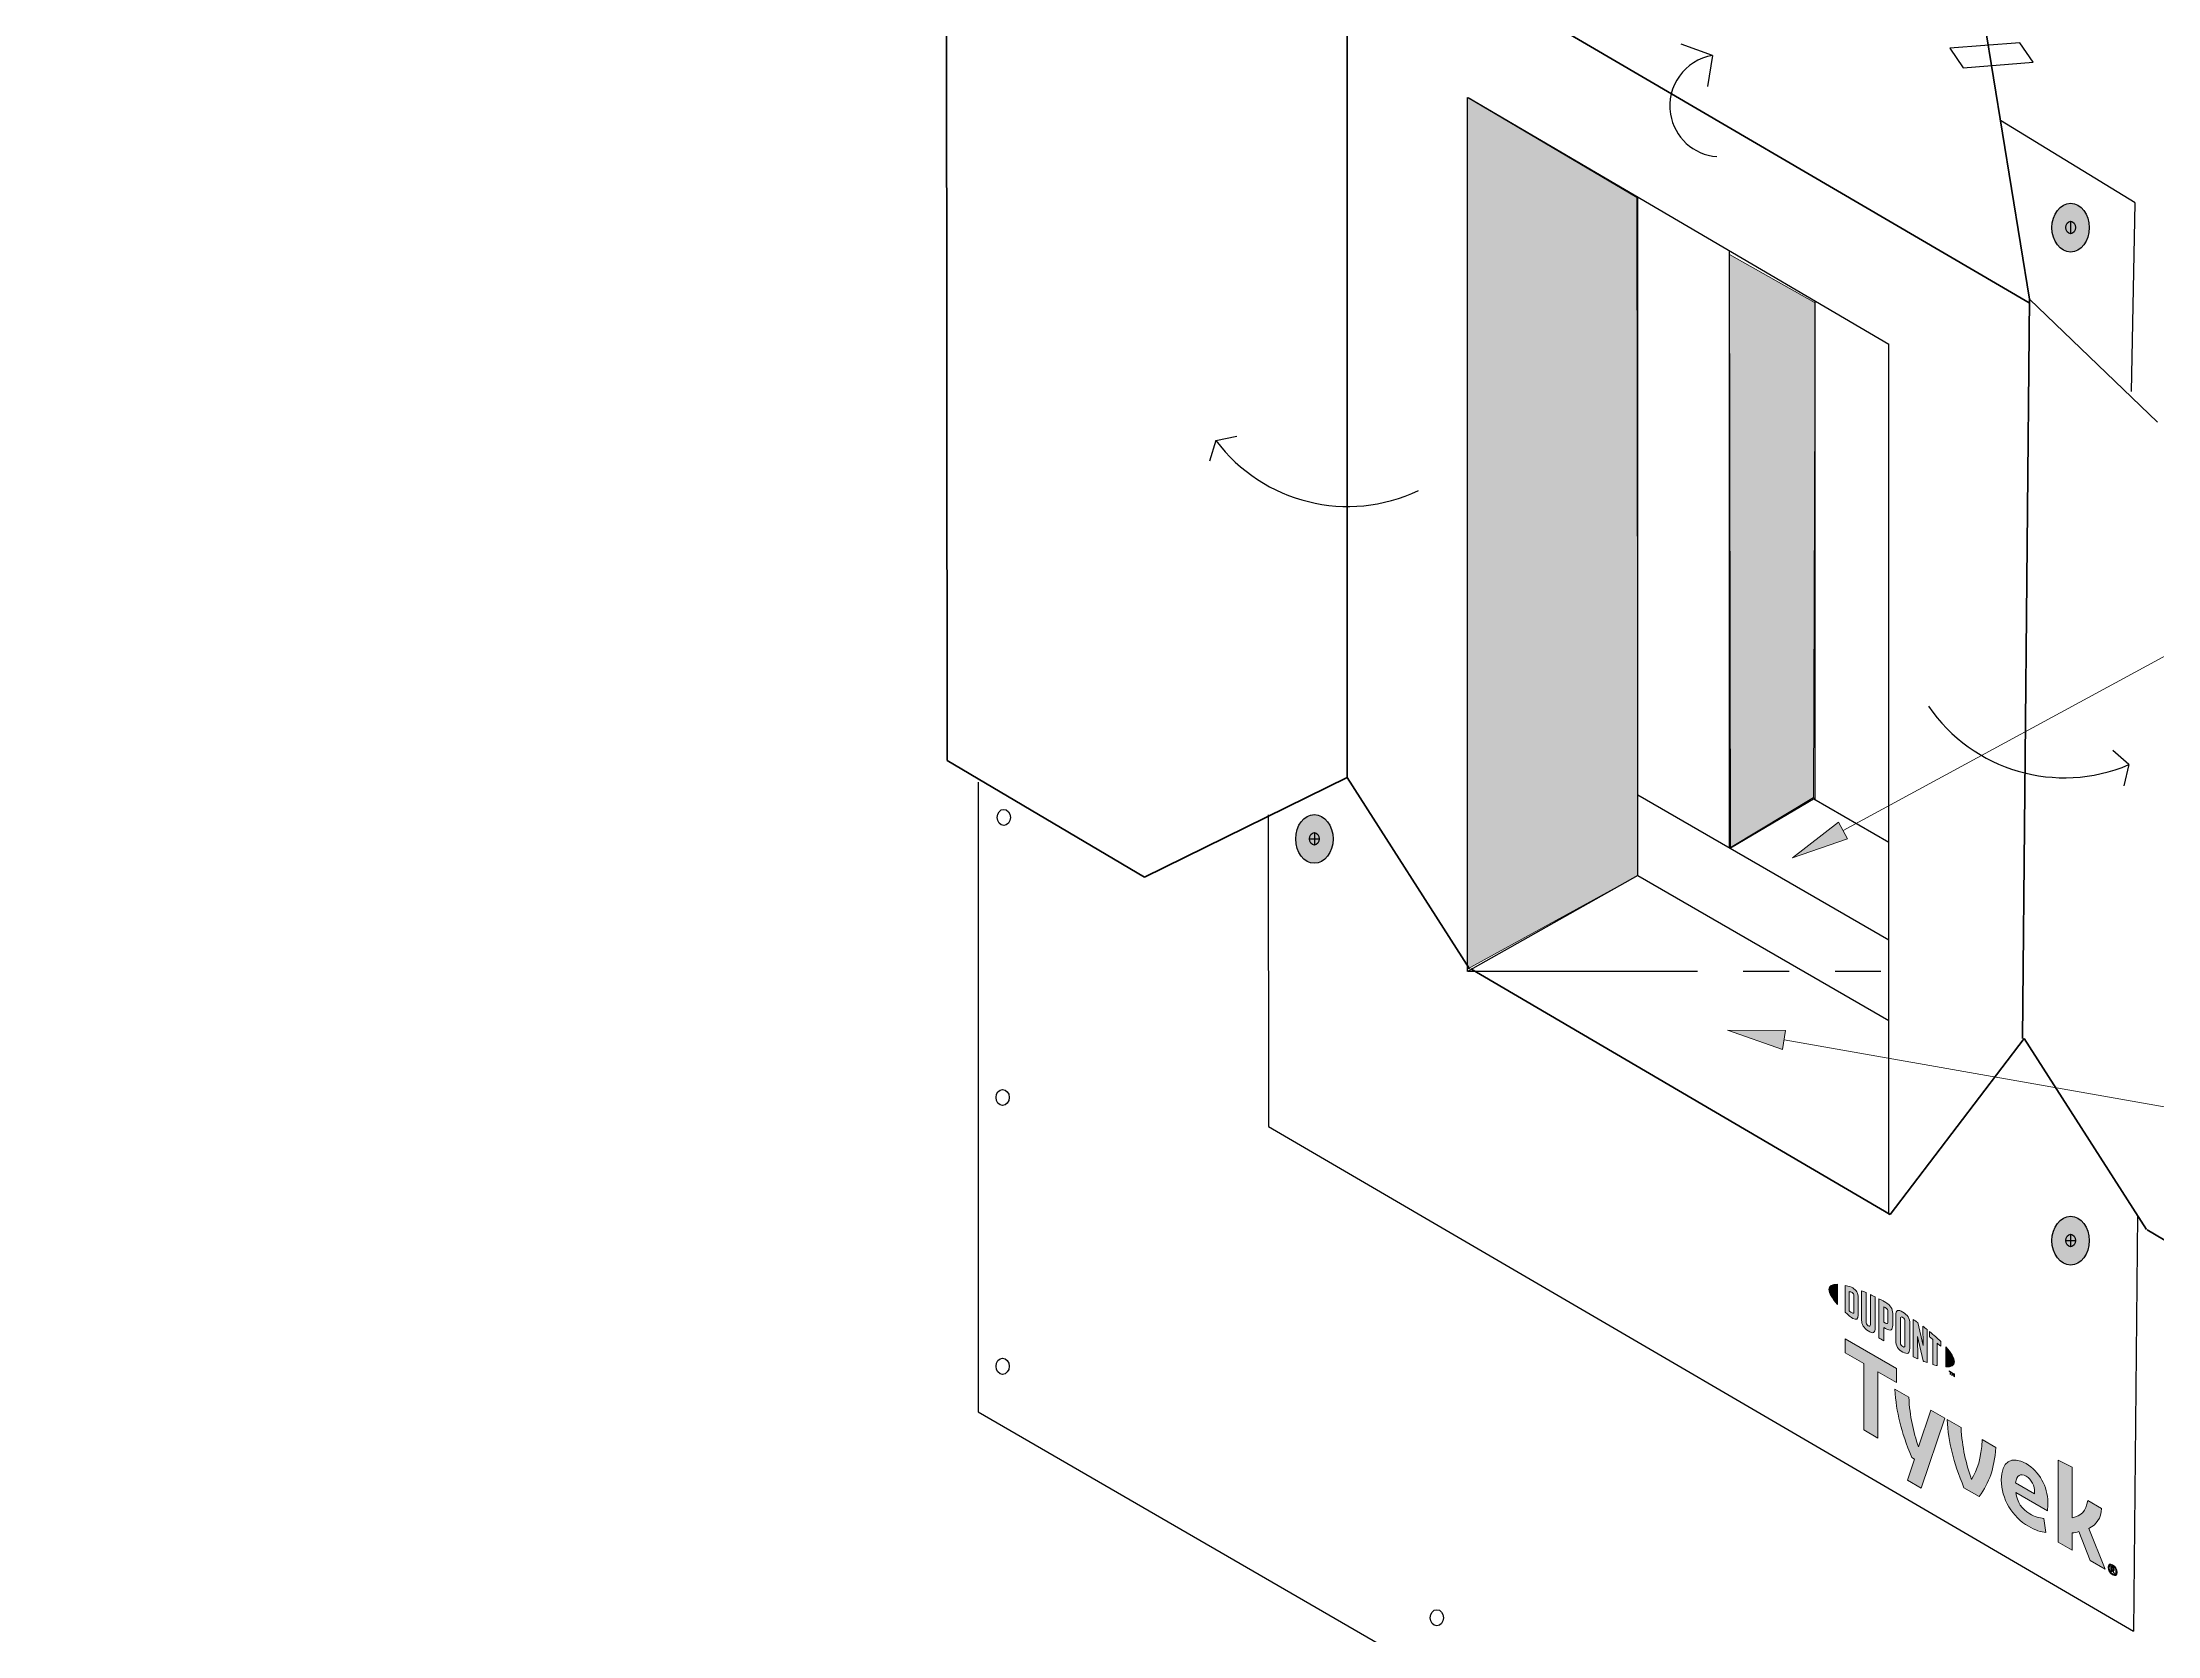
# Model space of a CAD drawing. Extents: x -1337 to 5791, y -3809 to 1769.
# Drawn here: x -903.2 to -488.1, y 91.3 to 403.9 of the extents above; entities that cross this region are included whole.
import ezdxf

# ---------------------------------------------------------------- set-up
doc = ezdxf.new("R2010")
doc.units = 0
doc.header["$MEASUREMENT"] = 0
doc.linetypes.add('AI-Linetype-9', pattern=[90, 45, -9, 9, -9, 9, -9])
for name, color, linetype, lineweight in [('.ATI-TEXT', 7, 'Continuous', 0), ('G-ANNO-TTLB', 7, 'Continuous', 0), ('Layer 12', 7, 'Continuous', 0), ('TYVEK', 7, 'Continuous', 0), ('WALL SCRATCH', 7, 'Continuous', 0), ('X-REF - TRACED', 7, 'Continuous', 0)]:
    doc.layers.add(name, color=color, linetype=linetype, lineweight=lineweight)

# ---------------------------------------------------------------- blocks, each defined once
blk = doc.blocks.new('Block_46')
at = {"layer": '.ATI-TEXT', "char_height": 0.2, "attachment_point": 7}
for s, insert in [('\\C18;\\c0;\\FArial Narrow|b0|i0|c1;\\H11.249999;\\W1.000000;INNER/RECESSED', (-384.22, 311.15)), ('\\C18;\\c0;\\FArial Narrow|b0|i0|c1;\\H11.249999;\\W1.000000;SILL', (-383.57, 292.2))]:
    blk.add_mtext(s, dxfattribs=dict(at, insert=insert))
blk = doc.blocks.new('Block_45')
at = {"layer": '.ATI-TEXT', "true_color": 0x000000, "transparency": 33554687}
h = blk.add_hatch(color=18, dxfattribs=at)
h.dxf.hatch_style = 2
h.paths.add_polyline_path([(-548.98, 247.6), (-559.76, 243.88), (-550.76, 250.89)])
at = {"layer": '.ATI-TEXT', "color": 18, "lineweight": 0, "true_color": 0x000000}
for p, q in [((-549.87, 249.25), (-425.21, 316.88)), ((-425.21, 316.88), (-394.24, 316.88))]:
    blk.add_line(p, q, dxfattribs=at)
at = {"layer": '.ATI-TEXT'}
blk.add_lwpolyline([(-548.98, 247.6), (-559.76, 243.88), (-550.76, 250.89), (-550.76, 250.89)], close=True, dxfattribs=at)
blk.add_blockref('Block_46', (0, 0), dxfattribs=at)
blk = doc.blocks.new('Block_47')
at = {"layer": '.ATI-TEXT', "true_color": 0x000000, "transparency": 33554687}
h = blk.add_hatch(color=18, dxfattribs=at)
h.dxf.hatch_style = 2
h.paths.add_polyline_path([(-561.78, 206.32), (-572.53, 210.11), (-561.13, 210.01)])
at = {"layer": '.ATI-TEXT', "color": 18, "lineweight": 0, "true_color": 0x000000}
for p, q in [((-561.45, 208.16), (-425.21, 184.25)), ((-425.21, 184.25), (-394.24, 184.25))]:
    blk.add_line(p, q, dxfattribs=at)
at = {"layer": '.ATI-TEXT'}
blk.add_lwpolyline([(-561.78, 206.32), (-572.53, 210.11), (-561.13, 210.01), (-561.13, 210.01)], close=True, dxfattribs=at)
at = {"layer": '.ATI-TEXT', "insert": (-383.64, 178.52), "char_height": 0.2, "attachment_point": 7}
blk.add_mtext('\\C18;\\c0;\\FArial Narrow|b0|i0|c1;\\H11.249999;\\W1.000000;OUTER SILL', dxfattribs=at)
blk = doc.blocks.new('Block_146')
at = {"layer": 'WALL SCRATCH', "true_color": 0x003b71, "transparency": 33554687}
h = blk.add_hatch(color=156, dxfattribs=at)
h.dxf.hatch_style = 2
edge = h.paths.add_edge_path()
edge.add_ellipse((-653.6, 453.14), major_axis=(0, 4.78), ratio=0.766948, start_angle=0, end_angle=360)
at = {"layer": 'WALL SCRATCH', "color": 18, "lineweight": 25, "true_color": 0x080808}
blk.add_line((-653.6, 454.41), (-653.6, 451.94), dxfattribs=at)
at = {"layer": 'WALL SCRATCH', "color": 18, "lineweight": 25, "true_color": 0x000000}
blk.add_ellipse((-653.6, 453.14), major_axis=(0, 4.78), ratio=0.766948, dxfattribs=at)
at = {"layer": 'WALL SCRATCH', "color": 18, "lineweight": 25, "true_color": 0x080808}
blk.add_ellipse((-653.6, 453.17), major_axis=(0, 1.23), ratio=0.788846, dxfattribs=at)
blk = doc.blocks.new('Block_147')
at = {"layer": 'WALL SCRATCH', "true_color": 0x003b71, "transparency": 33554687}
h = blk.add_hatch(color=156, dxfattribs=at)
h.dxf.hatch_style = 2
edge = h.paths.add_edge_path()
edge.add_ellipse((-653.6, 247.6), major_axis=(0, 4.78), ratio=0.766948, start_angle=0, end_angle=360)
at = {"layer": 'WALL SCRATCH', "color": 18, "lineweight": 25, "true_color": 0x080808}
for p, q in [((-654.58, 247.62), (-652.63, 247.62)), ((-653.6, 248.86), (-653.6, 246.39))]:
    blk.add_line(p, q, dxfattribs=at)
at = {"layer": 'WALL SCRATCH', "color": 8, "lineweight": 25, "true_color": 0x808080}
blk.add_lwpolyline([(-654.12, 242.48)], dxfattribs=at)
at = {"layer": 'WALL SCRATCH', "color": 18, "lineweight": 25, "true_color": 0x000000}
blk.add_ellipse((-653.6, 247.6), major_axis=(0, 4.78), ratio=0.766948, dxfattribs=at)
at = {"layer": 'WALL SCRATCH', "color": 18, "lineweight": 25, "true_color": 0x080808}
blk.add_ellipse((-653.6, 247.62), major_axis=(0, 1.23), ratio=0.788846, dxfattribs=at)
blk = doc.blocks.new('Block_145')
at = {"layer": 'WALL SCRATCH'}
for name in ['Block_146', 'Block_147']:
    blk.add_blockref(name, (0, 0), dxfattribs=at)
blk = doc.blocks.new('Block_149')
at = {"layer": 'WALL SCRATCH', "true_color": 0x003b71, "transparency": 33554687}
h = blk.add_hatch(color=156, dxfattribs=at)
h.dxf.hatch_style = 2
edge = h.paths.add_edge_path()
edge.add_ellipse((-505.22, 367.53), major_axis=(0, 4.78), ratio=0.766948, start_angle=0, end_angle=360)
at = {"layer": 'WALL SCRATCH', "color": 18, "lineweight": 25, "true_color": 0x080808}
blk.add_line((-505.22, 368.79), (-505.22, 366.33), dxfattribs=at)
at = {"layer": 'WALL SCRATCH', "color": 18, "lineweight": 25, "true_color": 0x000000}
blk.add_ellipse((-505.22, 367.53), major_axis=(0, 4.78), ratio=0.766948, dxfattribs=at)
at = {"layer": 'WALL SCRATCH', "color": 18, "lineweight": 25, "true_color": 0x080808}
blk.add_ellipse((-505.22, 367.56), major_axis=(0, 1.23), ratio=0.788846, dxfattribs=at)
blk = doc.blocks.new('Block_150')
at = {"layer": 'WALL SCRATCH', "true_color": 0x003b71, "transparency": 33554687}
h = blk.add_hatch(color=156, dxfattribs=at)
h.dxf.hatch_style = 2
edge = h.paths.add_edge_path()
edge.add_ellipse((-505.22, 168.79), major_axis=(0, 4.78), ratio=0.766948, start_angle=0, end_angle=360)
at = {"layer": 'WALL SCRATCH', "color": 18, "lineweight": 25, "true_color": 0x080808}
for p, q in [((-506.2, 168.82), (-504.25, 168.82)), ((-505.22, 170.06), (-505.22, 167.59))]:
    blk.add_line(p, q, dxfattribs=at)
at = {"layer": 'WALL SCRATCH', "color": 8, "lineweight": 25, "true_color": 0x808080}
blk.add_lwpolyline([(-505.74, 163.68)], dxfattribs=at)
at = {"layer": 'WALL SCRATCH', "color": 18, "lineweight": 25, "true_color": 0x000000}
blk.add_ellipse((-505.22, 168.79), major_axis=(0, 4.78), ratio=0.766948, dxfattribs=at)
at = {"layer": 'WALL SCRATCH', "color": 18, "lineweight": 25, "true_color": 0x080808}
blk.add_ellipse((-505.22, 168.82), major_axis=(0, 1.23), ratio=0.788846, dxfattribs=at)
blk = doc.blocks.new('Block_148')
at = {"layer": 'WALL SCRATCH'}
for name in ['Block_149', 'Block_150']:
    blk.add_blockref(name, (0, 0), dxfattribs=at)
blk = doc.blocks.new('Block_144')
at = {"layer": 'WALL SCRATCH'}
for name in ['Block_145', 'Block_148']:
    blk.add_blockref(name, (0, 0), dxfattribs=at)
blk = doc.blocks.new('Block_835')
at = {"layer": 'X-REF - TRACED', "true_color": 0x848484, "transparency": 33554687}
h = blk.add_hatch(color=252, dxfattribs=at)
h.dxf.hatch_style = 2
edge = h.paths.add_edge_path()
edge.add_spline(control_points=[(-552.63, 159.23), (-552.63, 158.51), (-552.01, 157.48), (-550.95, 156.28), (-550.95, 156.28), (-550.95, 160.22), (-550.95, 160.22), (-552.01, 160.26), (-552.63, 159.94), (-552.63, 159.23)], knot_values=[0, 0, 0, 0, 1, 1, 1, 2, 2, 2, 3, 3, 3, 3], degree=3, periodic=0)
h = blk.add_hatch(color=252, dxfattribs=at)
h.dxf.hatch_style = 2
edge = h.paths.add_edge_path()
edge.add_spline(control_points=[(-547.74, 154.8), (-547.74, 154.5), (-547.9, 154.49), (-548.09, 154.6), (-548.24, 154.68), (-548.47, 154.87), (-548.65, 155.04), (-548.65, 155.04), (-548.65, 158.81), (-548.65, 158.81), (-548.47, 158.76), (-548.24, 158.69), (-548.09, 158.6), (-547.9, 158.49), (-547.74, 158.3), (-547.74, 158), (-547.74, 158), (-547.74, 154.8), (-547.74, 154.8)], knot_values=[0, 0, 0, 0, 1, 1, 1, 2, 2, 2, 3, 3, 3, 4, 4, 4, 5, 5, 5, 6, 6, 6, 6], degree=3, periodic=0)
edge = h.paths.add_edge_path()
edge.add_spline(control_points=[(-547.97, 159.52), (-548.26, 159.69), (-548.69, 159.84), (-549.47, 160.01), (-549.47, 160.01), (-549.47, 154.78), (-549.47, 154.78), (-548.79, 154.15), (-548.26, 153.71), (-547.97, 153.54), (-547.28, 153.14), (-546.89, 153.4), (-546.89, 154.17), (-546.89, 154.17), (-546.89, 157.64), (-546.89, 157.64), (-546.89, 158.41), (-547.28, 159.12), (-547.97, 159.52)], knot_values=[0, 0, 0, 0, 1, 1, 1, 2, 2, 2, 3, 3, 3, 4, 4, 4, 5, 5, 5, 6, 6, 6, 6], degree=3, periodic=0)
h = blk.add_hatch(color=252, dxfattribs=at)
h.dxf.hatch_style = 2
edge = h.paths.add_edge_path()
edge.add_spline(control_points=[(-544.5, 152.31), (-544.5, 152.01), (-544.59, 151.87), (-544.92, 152.11), (-545.24, 152.34), (-545.33, 152.55), (-545.33, 152.9), (-545.33, 152.9), (-545.33, 158.59), (-545.33, 158.59), (-545.55, 158.69), (-546.02, 158.89), (-546.23, 158.97), (-546.23, 158.97), (-546.23, 153.22), (-546.23, 153.22), (-546.23, 152.3), (-545.84, 151.72), (-544.92, 151.07), (-544.08, 150.47), (-543.56, 150.66), (-543.56, 151.68), (-543.56, 151.68), (-543.56, 157.76), (-543.56, 157.76), (-543.74, 157.85), (-544.31, 158.13), (-544.5, 158.21), (-544.5, 158.21), (-544.5, 152.31), (-544.5, 152.31)], knot_values=[0, 0, 0, 0, 1, 1, 1, 2, 2, 2, 3, 3, 3, 4, 4, 4, 5, 5, 5, 6, 6, 6, 7, 7, 7, 8, 8, 8, 9, 9, 9, 10, 10, 10, 10], degree=3, periodic=0)
h = blk.add_hatch(color=252, dxfattribs=at)
h.dxf.hatch_style = 2
edge = h.paths.add_edge_path()
edge.add_spline(control_points=[(-541.08, 152.84), (-541.08, 152.51), (-541.18, 152.4), (-541.56, 152.62), (-541.56, 152.62), (-541.89, 152.81), (-541.89, 152.81), (-541.89, 152.81), (-541.89, 155.83), (-541.89, 155.83), (-541.75, 155.75), (-541.67, 155.71), (-541.58, 155.66), (-541.17, 155.42), (-541.08, 155.19), (-541.08, 154.86), (-541.08, 154.86), (-541.08, 152.84), (-541.08, 152.84)], knot_values=[0, 0, 0, 0, 1, 1, 1, 2, 2, 2, 3, 3, 3, 4, 4, 4, 5, 5, 5, 6, 6, 6, 6], degree=3, periodic=0)
edge = h.paths.add_edge_path()
edge.add_spline(control_points=[(-541.52, 156.69), (-541.69, 156.79), (-542.28, 157.11), (-542.83, 157.39), (-542.83, 157.39), (-542.83, 149.73), (-542.83, 149.73), (-542.64, 149.62), (-542.16, 149.3), (-541.89, 149.14), (-541.89, 149.14), (-541.89, 151.74), (-541.89, 151.74), (-541.89, 151.74), (-541.52, 151.53), (-541.52, 151.53), (-540.54, 150.97), (-540.13, 151.24), (-540.13, 152.21), (-540.13, 152.21), (-540.13, 154.47), (-540.13, 154.47), (-540.13, 155.42), (-540.59, 156.16), (-541.52, 156.69)], knot_values=[0, 0, 0, 0, 1, 1, 1, 2, 2, 2, 3, 3, 3, 4, 4, 4, 5, 5, 5, 6, 6, 6, 7, 7, 7, 8, 8, 8, 8], degree=3, periodic=0)
h = blk.add_hatch(color=252, dxfattribs=at)
h.dxf.hatch_style = 2
edge = h.paths.add_edge_path()
edge.add_spline(control_points=[(-537.73, 148.23), (-537.73, 147.93), (-537.82, 147.82), (-538.15, 148), (-538.49, 148.19), (-538.59, 148.41), (-538.59, 148.72), (-538.59, 148.72), (-538.59, 153.5), (-538.59, 153.5), (-538.59, 153.81), (-538.49, 153.93), (-538.15, 153.72), (-537.82, 153.52), (-537.73, 153.3), (-537.73, 153), (-537.73, 153), (-537.73, 148.23), (-537.73, 148.23)], knot_values=[0, 0, 0, 0, 1, 1, 1, 2, 2, 2, 3, 3, 3, 4, 4, 4, 5, 5, 5, 6, 6, 6, 6], degree=3, periodic=0)
edge = h.paths.add_edge_path()
edge.add_spline(control_points=[(-538.15, 154.79), (-539.02, 155.34), (-539.54, 155.2), (-539.54, 154.19), (-539.54, 154.19), (-539.54, 149.18), (-539.54, 149.18), (-539.54, 148.12), (-539.07, 147.41), (-538.15, 146.93), (-537.25, 146.45), (-536.78, 146.57), (-536.78, 147.71), (-536.78, 147.71), (-536.78, 152.48), (-536.78, 152.48), (-536.78, 153.56), (-537.21, 154.19), (-538.15, 154.79)], knot_values=[0, 0, 0, 0, 1, 1, 1, 2, 2, 2, 3, 3, 3, 4, 4, 4, 5, 5, 5, 6, 6, 6, 6], degree=3, periodic=0)
h = blk.add_hatch(color=252, dxfattribs=at)
h.dxf.hatch_style = 2
edge = h.paths.add_edge_path()
edge.add_spline(control_points=[(-534.18, 148.23), (-534.18, 148.23), (-535.22, 152.73), (-535.22, 152.73), (-535.5, 152.93), (-535.85, 153.17), (-536.11, 153.35), (-536.11, 153.35), (-536.11, 146.01), (-536.11, 146.01), (-535.92, 145.92), (-535.45, 145.71), (-535.21, 145.6), (-535.21, 145.6), (-535.28, 149.98), (-535.28, 149.98), (-535.28, 149.98), (-534.18, 145.18), (-534.18, 145.18), (-533.95, 145.09), (-533.6, 144.96), (-533.38, 144.88), (-533.38, 144.88), (-533.38, 151.33), (-533.38, 151.33), (-533.61, 151.52), (-534.04, 151.85), (-534.24, 152), (-534.24, 152), (-534.18, 148.23), (-534.18, 148.23)], knot_values=[0, 0, 0, 0, 1, 1, 1, 2, 2, 2, 3, 3, 3, 4, 4, 4, 5, 5, 5, 6, 6, 6, 7, 7, 7, 8, 8, 8, 9, 9, 9, 10, 10, 10, 10], degree=3, periodic=0)
h = blk.add_hatch(color=252, dxfattribs=at)
h.dxf.hatch_style = 2
edge = h.paths.add_edge_path()
edge.add_spline(control_points=[(-532.91, 149.94), (-532.68, 149.75), (-532.45, 149.57), (-532.23, 149.38), (-532.23, 149.38), (-532.23, 144.5), (-532.23, 144.5), (-532.03, 144.44), (-531.65, 144.33), (-531.39, 144.27), (-531.39, 144.27), (-531.39, 148.67), (-531.39, 148.67), (-531.15, 148.46), (-530.92, 148.25), (-530.71, 148.06), (-530.71, 148.06), (-530.71, 149), (-530.71, 149), (-531.37, 149.65), (-532.08, 150.28), (-532.91, 150.96), (-532.91, 150.96), (-532.91, 149.94), (-532.91, 149.94)], knot_values=[0, 0, 0, 0, 1, 1, 1, 2, 2, 2, 3, 3, 3, 4, 4, 4, 5, 5, 5, 6, 6, 6, 7, 7, 7, 8, 8, 8, 8], degree=3, periodic=0)
h = blk.add_hatch(color=252, dxfattribs=at)
h.dxf.hatch_style = 2
edge = h.paths.add_edge_path()
edge.add_spline(control_points=[(-528.02, 145.02), (-528.02, 144.3), (-528.63, 143.98), (-529.7, 144.01), (-529.7, 144.01), (-529.7, 147.96), (-529.7, 147.96), (-528.63, 146.76), (-528.02, 145.74), (-528.02, 145.02)], knot_values=[0, 0, 0, 0, 1, 1, 1, 2, 2, 2, 3, 3, 3, 3], degree=3, periodic=0)
h = blk.add_hatch(color=252, dxfattribs=at)
h.dxf.hatch_style = 2
edge = h.paths.add_edge_path()
edge.add_spline(control_points=[(-528.52, 142.94), (-528.52, 142.94), (-528.42, 142.88), (-528.42, 142.88), (-528.42, 142.88), (-528.27, 142.52), (-528.27, 142.52), (-528.27, 142.52), (-528.12, 142.71), (-528.12, 142.71), (-528.12, 142.71), (-528.02, 142.65), (-528.02, 142.65), (-528.02, 142.65), (-528.02, 142.08), (-528.02, 142.08), (-528.02, 142.08), (-528.11, 142.13), (-528.11, 142.13), (-528.11, 142.13), (-528.11, 142.54), (-528.11, 142.54), (-528.11, 142.54), (-528.26, 142.35), (-528.26, 142.35), (-528.26, 142.35), (-528.27, 142.36), (-528.27, 142.36), (-528.27, 142.36), (-528.43, 142.72), (-528.43, 142.72), (-528.43, 142.72), (-528.43, 142.32), (-528.43, 142.32), (-528.43, 142.32), (-528.52, 142.37), (-528.52, 142.37), (-528.52, 142.37), (-528.52, 142.94), (-528.52, 142.94)], knot_values=[0, 0, 0, 0, 1, 1, 1, 2, 2, 2, 3, 3, 3, 4, 4, 4, 5, 5, 5, 6, 6, 6, 7, 7, 7, 8, 8, 8, 9, 9, 9, 10, 10, 10, 11, 11, 11, 12, 12, 12, 13, 13, 13, 13], degree=3, periodic=0)
edge = h.paths.add_edge_path()
edge.add_spline(control_points=[(-528.87, 143.04), (-528.87, 143.04), (-529.03, 143.13), (-529.03, 143.13), (-529.03, 143.13), (-529.03, 143.23), (-529.03, 143.23), (-529.03, 143.23), (-528.63, 143), (-528.63, 143), (-528.63, 143), (-528.63, 142.9), (-528.63, 142.9), (-528.63, 142.9), (-528.78, 142.99), (-528.78, 142.99), (-528.78, 142.99), (-528.78, 142.52), (-528.78, 142.52), (-528.78, 142.52), (-528.87, 142.57), (-528.87, 142.57), (-528.87, 142.57), (-528.87, 143.04), (-528.87, 143.04)], knot_values=[0, 0, 0, 0, 1, 1, 1, 2, 2, 2, 3, 3, 3, 4, 4, 4, 5, 5, 5, 6, 6, 6, 7, 7, 7, 8, 8, 8, 8], degree=3, periodic=0)
at = {"layer": 'X-REF - TRACED'}
for points, knots in [([(-552.63, 159.23), (-552.63, 158.51), (-552.01, 157.48), (-550.95, 156.28), (-550.95, 156.28), (-550.95, 160.22), (-550.95, 160.22), (-552.01, 160.26), (-552.63, 159.94), (-552.63, 159.23)], [0, 0, 0, 0, 1, 1, 1, 2, 2, 2, 3, 3, 3, 3]), ([(-547.97, 159.52), (-548.26, 159.69), (-548.69, 159.84), (-549.47, 160.01), (-549.47, 160.01), (-549.47, 154.78), (-549.47, 154.78), (-548.79, 154.15), (-548.26, 153.71), (-547.97, 153.54), (-547.28, 153.14), (-546.89, 153.4), (-546.89, 154.17), (-546.89, 154.17), (-546.89, 157.64), (-546.89, 157.64), (-546.89, 158.41), (-547.28, 159.12), (-547.97, 159.52)], [0, 0, 0, 0, 1, 1, 1, 2, 2, 2, 3, 3, 3, 4, 4, 4, 5, 5, 5, 6, 6, 6, 6]), ([(-547.74, 154.8), (-547.74, 154.5), (-547.9, 154.49), (-548.09, 154.6), (-548.24, 154.68), (-548.47, 154.87), (-548.65, 155.04), (-548.65, 155.04), (-548.65, 158.81), (-548.65, 158.81), (-548.47, 158.76), (-548.24, 158.69), (-548.09, 158.6), (-547.9, 158.49), (-547.74, 158.3), (-547.74, 158), (-547.74, 158), (-547.74, 154.8), (-547.74, 154.8)], [0, 0, 0, 0, 1, 1, 1, 2, 2, 2, 3, 3, 3, 4, 4, 4, 5, 5, 5, 6, 6, 6, 6]), ([(-544.5, 152.31), (-544.5, 152.01), (-544.59, 151.87), (-544.92, 152.11), (-545.24, 152.34), (-545.33, 152.55), (-545.33, 152.9), (-545.33, 152.9), (-545.33, 158.59), (-545.33, 158.59), (-545.55, 158.69), (-546.02, 158.89), (-546.23, 158.97), (-546.23, 158.97), (-546.23, 153.22), (-546.23, 153.22), (-546.23, 152.3), (-545.84, 151.72), (-544.92, 151.07), (-544.08, 150.47), (-543.56, 150.66), (-543.56, 151.68), (-543.56, 151.68), (-543.56, 157.76), (-543.56, 157.76), (-543.74, 157.85), (-544.31, 158.13), (-544.5, 158.21), (-544.5, 158.21), (-544.5, 152.31), (-544.5, 152.31)], [0, 0, 0, 0, 1, 1, 1, 2, 2, 2, 3, 3, 3, 4, 4, 4, 5, 5, 5, 6, 6, 6, 7, 7, 7, 8, 8, 8, 9, 9, 9, 10, 10, 10, 10]), ([(-541.52, 156.69), (-541.69, 156.79), (-542.28, 157.11), (-542.83, 157.39), (-542.83, 157.39), (-542.83, 149.73), (-542.83, 149.73), (-542.64, 149.62), (-542.16, 149.3), (-541.89, 149.14), (-541.89, 149.14), (-541.89, 151.74), (-541.89, 151.74), (-541.89, 151.74), (-541.52, 151.53), (-541.52, 151.53), (-540.54, 150.97), (-540.13, 151.24), (-540.13, 152.21), (-540.13, 152.21), (-540.13, 154.47), (-540.13, 154.47), (-540.13, 155.42), (-540.59, 156.16), (-541.52, 156.69)], [0, 0, 0, 0, 1, 1, 1, 2, 2, 2, 3, 3, 3, 4, 4, 4, 5, 5, 5, 6, 6, 6, 7, 7, 7, 8, 8, 8, 8]), ([(-541.08, 152.84), (-541.08, 152.51), (-541.18, 152.4), (-541.56, 152.62), (-541.56, 152.62), (-541.89, 152.81), (-541.89, 152.81), (-541.89, 152.81), (-541.89, 155.83), (-541.89, 155.83), (-541.75, 155.75), (-541.67, 155.71), (-541.58, 155.66), (-541.17, 155.42), (-541.08, 155.19), (-541.08, 154.86), (-541.08, 154.86), (-541.08, 152.84), (-541.08, 152.84)], [0, 0, 0, 0, 1, 1, 1, 2, 2, 2, 3, 3, 3, 4, 4, 4, 5, 5, 5, 6, 6, 6, 6]), ([(-538.15, 154.79), (-539.02, 155.34), (-539.54, 155.2), (-539.54, 154.19), (-539.54, 154.19), (-539.54, 149.18), (-539.54, 149.18), (-539.54, 148.12), (-539.07, 147.41), (-538.15, 146.93), (-537.25, 146.45), (-536.78, 146.57), (-536.78, 147.71), (-536.78, 147.71), (-536.78, 152.48), (-536.78, 152.48), (-536.78, 153.56), (-537.21, 154.19), (-538.15, 154.79)], [0, 0, 0, 0, 1, 1, 1, 2, 2, 2, 3, 3, 3, 4, 4, 4, 5, 5, 5, 6, 6, 6, 6]), ([(-537.73, 148.23), (-537.73, 147.93), (-537.82, 147.82), (-538.15, 148), (-538.49, 148.19), (-538.59, 148.41), (-538.59, 148.72), (-538.59, 148.72), (-538.59, 153.5), (-538.59, 153.5), (-538.59, 153.81), (-538.49, 153.93), (-538.15, 153.72), (-537.82, 153.52), (-537.73, 153.3), (-537.73, 153), (-537.73, 153), (-537.73, 148.23), (-537.73, 148.23)], [0, 0, 0, 0, 1, 1, 1, 2, 2, 2, 3, 3, 3, 4, 4, 4, 5, 5, 5, 6, 6, 6, 6]), ([(-534.18, 148.23), (-534.18, 148.23), (-535.22, 152.73), (-535.22, 152.73), (-535.5, 152.93), (-535.85, 153.17), (-536.11, 153.35), (-536.11, 153.35), (-536.11, 146.01), (-536.11, 146.01), (-535.92, 145.92), (-535.45, 145.71), (-535.21, 145.6), (-535.21, 145.6), (-535.28, 149.98), (-535.28, 149.98), (-535.28, 149.98), (-534.18, 145.18), (-534.18, 145.18), (-533.95, 145.09), (-533.6, 144.96), (-533.38, 144.88), (-533.38, 144.88), (-533.38, 151.33), (-533.38, 151.33), (-533.61, 151.52), (-534.04, 151.85), (-534.24, 152), (-534.24, 152), (-534.18, 148.23), (-534.18, 148.23)], [0, 0, 0, 0, 1, 1, 1, 2, 2, 2, 3, 3, 3, 4, 4, 4, 5, 5, 5, 6, 6, 6, 7, 7, 7, 8, 8, 8, 9, 9, 9, 10, 10, 10, 10]), ([(-532.91, 149.94), (-532.68, 149.75), (-532.45, 149.57), (-532.23, 149.38), (-532.23, 149.38), (-532.23, 144.5), (-532.23, 144.5), (-532.03, 144.44), (-531.65, 144.33), (-531.39, 144.27), (-531.39, 144.27), (-531.39, 148.67), (-531.39, 148.67), (-531.15, 148.46), (-530.92, 148.25), (-530.71, 148.06), (-530.71, 148.06), (-530.71, 149), (-530.71, 149), (-531.37, 149.65), (-532.08, 150.28), (-532.91, 150.96), (-532.91, 150.96), (-532.91, 149.94), (-532.91, 149.94)], [0, 0, 0, 0, 1, 1, 1, 2, 2, 2, 3, 3, 3, 4, 4, 4, 5, 5, 5, 6, 6, 6, 7, 7, 7, 8, 8, 8, 8]), ([(-528.02, 145.02), (-528.02, 144.3), (-528.63, 143.98), (-529.7, 144.01), (-529.7, 144.01), (-529.7, 147.96), (-529.7, 147.96), (-528.63, 146.76), (-528.02, 145.74), (-528.02, 145.02)], [0, 0, 0, 0, 1, 1, 1, 2, 2, 2, 3, 3, 3, 3]), ([(-528.87, 143.04), (-528.87, 143.04), (-529.03, 143.13), (-529.03, 143.13), (-529.03, 143.13), (-529.03, 143.23), (-529.03, 143.23), (-529.03, 143.23), (-528.63, 143), (-528.63, 143), (-528.63, 143), (-528.63, 142.9), (-528.63, 142.9), (-528.63, 142.9), (-528.78, 142.99), (-528.78, 142.99), (-528.78, 142.99), (-528.78, 142.52), (-528.78, 142.52), (-528.78, 142.52), (-528.87, 142.57), (-528.87, 142.57), (-528.87, 142.57), (-528.87, 143.04), (-528.87, 143.04)], [0, 0, 0, 0, 1, 1, 1, 2, 2, 2, 3, 3, 3, 4, 4, 4, 5, 5, 5, 6, 6, 6, 7, 7, 7, 8, 8, 8, 8]), ([(-528.52, 142.94), (-528.52, 142.94), (-528.42, 142.88), (-528.42, 142.88), (-528.42, 142.88), (-528.27, 142.52), (-528.27, 142.52), (-528.27, 142.52), (-528.12, 142.71), (-528.12, 142.71), (-528.12, 142.71), (-528.02, 142.65), (-528.02, 142.65), (-528.02, 142.65), (-528.02, 142.08), (-528.02, 142.08), (-528.02, 142.08), (-528.11, 142.13), (-528.11, 142.13), (-528.11, 142.13), (-528.11, 142.54), (-528.11, 142.54), (-528.11, 142.54), (-528.26, 142.35), (-528.26, 142.35), (-528.26, 142.35), (-528.27, 142.36), (-528.27, 142.36), (-528.27, 142.36), (-528.43, 142.72), (-528.43, 142.72), (-528.43, 142.72), (-528.43, 142.32), (-528.43, 142.32), (-528.43, 142.32), (-528.52, 142.37), (-528.52, 142.37), (-528.52, 142.37), (-528.52, 142.94), (-528.52, 142.94)], [0, 0, 0, 0, 1, 1, 1, 2, 2, 2, 3, 3, 3, 4, 4, 4, 5, 5, 5, 6, 6, 6, 7, 7, 7, 8, 8, 8, 9, 9, 9, 10, 10, 10, 11, 11, 11, 12, 12, 12, 13, 13, 13, 13])]:
    blk.add_open_spline(points, degree=3, knots=knots, dxfattribs=at)
blk = doc.blocks.new('Block_839')
at = {"layer": 'X-REF - TRACED', "true_color": 0x848484, "transparency": 33554687}
h = blk.add_hatch(color=252, dxfattribs=at)
h.dxf.hatch_style = 2
h.paths.add_polyline_path([(-539.37, 143.69), (-549.47, 149.53), (-549.47, 146.78), (-545.82, 144.68), (-545.82, 131.68), (-543.02, 130.06), (-543.02, 143.06), (-539.37, 140.95)])
h = blk.add_hatch(color=252, dxfattribs=at)
h.dxf.hatch_style = 2
edge = h.paths.add_edge_path()
edge.add_spline(control_points=[(-522.58, 129.75), (-522.76, 126.01), (-523.5, 123.83), (-524.66, 121.96), (-525.78, 125.14), (-526.5, 128.17), (-526.72, 132.14), (-526.72, 132.14), (-529.45, 133.71), (-529.45, 133.71), (-529.15, 129.03), (-528.27, 125.61), (-526.15, 120.32), (-526.15, 120.32), (-523.15, 118.59), (-523.15, 118.59), (-521.11, 121.48), (-520.27, 123.9), (-519.87, 128.19), (-519.87, 128.19), (-522.58, 129.75), (-522.58, 129.75)], knot_values=[0, 0, 0, 0, 1, 1, 1, 2, 2, 2, 3, 3, 3, 4, 4, 4, 5, 5, 5, 6, 6, 6, 7, 7, 7, 7], degree=3, periodic=0)
h = blk.add_hatch(color=252, dxfattribs=at)
h.dxf.hatch_style = 2
edge = h.paths.add_edge_path()
edge.add_spline(control_points=[(-516.01, 121.3), (-516.01, 121.3), (-512.28, 119.15), (-512.28, 119.15), (-512.28, 119.15), (-512.28, 119.42), (-512.28, 119.42), (-512.28, 120.68), (-512.87, 121.94), (-513.95, 122.57), (-515.09, 123.22), (-515.83, 122.73), (-516.01, 121.3)], knot_values=[0, 0, 0, 0, 1, 1, 1, 2, 2, 2, 3, 3, 3, 4, 4, 4, 4], degree=3, periodic=0)
edge = h.paths.add_edge_path()
edge.add_spline(control_points=[(-510.07, 111.53), (-510.93, 111.58), (-512.21, 112), (-513.5, 112.75), (-516.66, 114.57), (-518.82, 118.11), (-518.82, 121.84), (-518.82, 125.42), (-516.83, 126.7), (-513.95, 125.04), (-511.38, 123.55), (-509.69, 120.49), (-509.69, 117.48), (-509.69, 116.8), (-509.73, 116.24), (-509.77, 115.81), (-509.77, 115.81), (-515.97, 119.39), (-515.97, 119.39), (-515.72, 117.45), (-514.79, 116.1), (-513.23, 115.2), (-512.26, 114.64), (-511.34, 114.36), (-510.5, 114.28), (-510.5, 114.28), (-510.07, 111.53), (-510.07, 111.53)], knot_values=[0, 0, 0, 0, 1, 1, 1, 2, 2, 2, 3, 3, 3, 4, 4, 4, 5, 5, 5, 6, 6, 6, 7, 7, 7, 8, 8, 8, 9, 9, 9, 9], degree=3, periodic=0)
h = blk.add_hatch(color=252, dxfattribs=at)
h.dxf.hatch_style = 2
edge = h.paths.add_edge_path()
edge.add_spline(control_points=[(-501.67, 112.33), (-501.67, 112.33), (-498.42, 104.31), (-498.42, 104.31), (-498.42, 104.31), (-501.36, 106.01), (-501.36, 106.01), (-501.36, 106.01), (-503.61, 111.7), (-503.61, 111.7), (-504.03, 111.6), (-504.46, 111.51), (-504.93, 111.44), (-504.93, 111.44), (-504.93, 108.07), (-504.93, 108.07), (-504.93, 108.07), (-507.64, 109.63), (-507.64, 109.63), (-507.64, 109.63), (-507.64, 125.75), (-507.64, 125.75), (-507.64, 125.75), (-504.93, 124.35), (-504.93, 124.35), (-504.93, 124.35), (-504.93, 114.43), (-504.93, 114.43), (-503.09, 114.74), (-502.18, 115.79), (-501.87, 117.79), (-501.87, 117.79), (-499.18, 116.24), (-499.18, 116.24), (-499.24, 114.34), (-500.1, 113.11), (-501.67, 112.33)], knot_values=[0, 0, 0, 0, 1, 1, 1, 2, 2, 2, 3, 3, 3, 4, 4, 4, 5, 5, 5, 6, 6, 6, 7, 7, 7, 8, 8, 8, 9, 9, 9, 10, 10, 10, 11, 11, 11, 12, 12, 12, 12], degree=3, periodic=0)
at = {"layer": 'X-REF - TRACED'}
blk.add_lwpolyline([(-539.37, 143.69), (-549.47, 149.53), (-549.47, 146.78), (-545.82, 144.68), (-545.82, 131.68), (-543.02, 130.06), (-543.02, 143.06), (-539.37, 140.95)], close=True, dxfattribs=at)
for points, knots in [([(-522.58, 129.75), (-522.76, 126.01), (-523.5, 123.83), (-524.66, 121.96), (-525.78, 125.14), (-526.5, 128.17), (-526.72, 132.14), (-526.72, 132.14), (-529.45, 133.71), (-529.45, 133.71), (-529.15, 129.03), (-528.27, 125.61), (-526.15, 120.32), (-526.15, 120.32), (-523.15, 118.59), (-523.15, 118.59), (-521.11, 121.48), (-520.27, 123.9), (-519.87, 128.19), (-519.87, 128.19), (-522.58, 129.75), (-522.58, 129.75)], [0, 0, 0, 0, 1, 1, 1, 2, 2, 2, 3, 3, 3, 4, 4, 4, 5, 5, 5, 6, 6, 6, 7, 7, 7, 7]), ([(-510.07, 111.53), (-510.93, 111.58), (-512.21, 112), (-513.5, 112.75), (-516.66, 114.57), (-518.82, 118.11), (-518.82, 121.84), (-518.82, 125.42), (-516.83, 126.7), (-513.95, 125.04), (-511.38, 123.55), (-509.69, 120.49), (-509.69, 117.48), (-509.69, 116.8), (-509.73, 116.24), (-509.77, 115.81), (-509.77, 115.81), (-515.97, 119.39), (-515.97, 119.39), (-515.72, 117.45), (-514.79, 116.1), (-513.23, 115.2), (-512.26, 114.64), (-511.34, 114.36), (-510.5, 114.28), (-510.5, 114.28), (-510.07, 111.53), (-510.07, 111.53)], [0, 0, 0, 0, 1, 1, 1, 2, 2, 2, 3, 3, 3, 4, 4, 4, 5, 5, 5, 6, 6, 6, 7, 7, 7, 8, 8, 8, 9, 9, 9, 9]), ([(-501.67, 112.33), (-501.67, 112.33), (-498.42, 104.31), (-498.42, 104.31), (-498.42, 104.31), (-501.36, 106.01), (-501.36, 106.01), (-501.36, 106.01), (-503.61, 111.7), (-503.61, 111.7), (-504.03, 111.6), (-504.46, 111.51), (-504.93, 111.44), (-504.93, 111.44), (-504.93, 108.07), (-504.93, 108.07), (-504.93, 108.07), (-507.64, 109.63), (-507.64, 109.63), (-507.64, 109.63), (-507.64, 125.75), (-507.64, 125.75), (-507.64, 125.75), (-504.93, 124.35), (-504.93, 124.35), (-504.93, 124.35), (-504.93, 114.43), (-504.93, 114.43), (-503.09, 114.74), (-502.18, 115.79), (-501.87, 117.79), (-501.87, 117.79), (-499.18, 116.24), (-499.18, 116.24), (-499.24, 114.34), (-500.1, 113.11), (-501.67, 112.33)], [0, 0, 0, 0, 1, 1, 1, 2, 2, 2, 3, 3, 3, 4, 4, 4, 5, 5, 5, 6, 6, 6, 7, 7, 7, 8, 8, 8, 9, 9, 9, 10, 10, 10, 11, 11, 11, 12, 12, 12, 12]), ([(-516.01, 121.3), (-516.01, 121.3), (-512.28, 119.15), (-512.28, 119.15), (-512.28, 119.15), (-512.28, 119.42), (-512.28, 119.42), (-512.28, 120.68), (-512.87, 121.94), (-513.95, 122.57), (-515.09, 123.22), (-515.83, 122.73), (-516.01, 121.3)], [0, 0, 0, 0, 1, 1, 1, 2, 2, 2, 3, 3, 3, 4, 4, 4, 4])]:
    blk.add_open_spline(points, degree=3, knots=knots, dxfattribs=at)
blk = doc.blocks.new('Block_838')
at = {"layer": 'X-REF - TRACED', "true_color": 0x848484, "transparency": 33554687}
h = blk.add_hatch(color=252, dxfattribs=at)
h.dxf.hatch_style = 2
edge = h.paths.add_edge_path()
edge.add_spline(control_points=[(-532.63, 135.55), (-532.63, 135.55), (-535.06, 128.31), (-535.06, 128.31), (-536.1, 131.34), (-536.77, 134.27), (-536.97, 138.06), (-536.97, 138.06), (-539.7, 139.63), (-539.7, 139.63), (-539.41, 134.95), (-538.52, 131.54), (-536.4, 126.24), (-536.4, 126.24), (-535.86, 125.93), (-535.86, 125.93), (-535.86, 125.93), (-537.25, 121.79), (-537.25, 121.79), (-537.25, 121.79), (-534.54, 120.22), (-534.54, 120.22), (-534.54, 120.22), (-529.93, 133.99), (-529.93, 133.99), (-529.93, 133.99), (-532.63, 135.55), (-532.63, 135.55)], knot_values=[0, 0, 0, 0, 1, 1, 1, 2, 2, 2, 3, 3, 3, 4, 4, 4, 5, 5, 5, 6, 6, 6, 7, 7, 7, 8, 8, 8, 9, 9, 9, 9], degree=3, periodic=0)
at = {"layer": 'X-REF - TRACED'}
blk.add_open_spline([(-532.63, 135.55), (-532.63, 135.55), (-535.06, 128.31), (-535.06, 128.31), (-536.1, 131.34), (-536.77, 134.27), (-536.97, 138.06), (-536.97, 138.06), (-539.7, 139.63), (-539.7, 139.63), (-539.41, 134.95), (-538.52, 131.54), (-536.4, 126.24), (-536.4, 126.24), (-535.86, 125.93), (-535.86, 125.93), (-535.86, 125.93), (-537.25, 121.79), (-537.25, 121.79), (-537.25, 121.79), (-534.54, 120.22), (-534.54, 120.22), (-534.54, 120.22), (-529.93, 133.99), (-529.93, 133.99), (-529.93, 133.99), (-532.63, 135.55), (-532.63, 135.55)], degree=3, knots=[0, 0, 0, 0, 1, 1, 1, 2, 2, 2, 3, 3, 3, 4, 4, 4, 5, 5, 5, 6, 6, 6, 7, 7, 7, 8, 8, 8, 9, 9, 9, 9], dxfattribs=at)
blk.add_blockref('Block_839', (0, 0), dxfattribs=at)
blk = doc.blocks.new('Block_840')
at = {"layer": 'X-REF - TRACED', "true_color": 0x848484, "transparency": 33554687}
h = blk.add_hatch(color=252, dxfattribs=at)
h.dxf.hatch_style = 2
edge = h.paths.add_edge_path()
edge.add_spline(control_points=[(-497.12, 104.62), (-497.12, 104.62), (-497.12, 104.33), (-497.12, 104.33), (-497.12, 104.33), (-497.01, 104.26), (-497.01, 104.26), (-496.9, 104.2), (-496.84, 104.2), (-496.84, 104.31), (-496.84, 104.42), (-496.9, 104.49), (-497.01, 104.56), (-497.01, 104.56), (-497.12, 104.62), (-497.12, 104.62)], knot_values=[0, 0, 0, 0, 1, 1, 1, 2, 2, 2, 3, 3, 3, 4, 4, 4, 5, 5, 5, 5], degree=3, periodic=0)
edge = h.paths.add_edge_path()
edge.add_spline(control_points=[(-497.31, 104.92), (-497.31, 104.92), (-497.01, 104.74), (-497.01, 104.74), (-496.77, 104.61), (-496.65, 104.41), (-496.65, 104.2), (-496.65, 104.06), (-496.71, 103.99), (-496.82, 104.01), (-496.77, 103.84), (-496.69, 103.68), (-496.59, 103.49), (-496.59, 103.49), (-496.82, 103.62), (-496.82, 103.62), (-496.9, 103.79), (-496.97, 103.94), (-497.02, 104.08), (-497.02, 104.08), (-497.12, 104.14), (-497.12, 104.14), (-497.12, 104.14), (-497.12, 103.79), (-497.12, 103.79), (-497.12, 103.79), (-497.31, 103.9), (-497.31, 103.9), (-497.31, 103.9), (-497.31, 104.92), (-497.31, 104.92)], knot_values=[0, 0, 0, 0, 1, 1, 1, 2, 2, 2, 3, 3, 3, 4, 4, 4, 5, 5, 5, 6, 6, 6, 7, 7, 7, 8, 8, 8, 9, 9, 9, 10, 10, 10, 10], degree=3, periodic=0)
edge = h.paths.add_edge_path()
edge.add_spline(control_points=[(-497, 105), (-497.42, 105.25), (-497.67, 105.1), (-497.67, 104.6), (-497.67, 104.09), (-497.42, 103.67), (-497, 103.42), (-496.57, 103.18), (-496.32, 103.31), (-496.32, 103.82), (-496.32, 104.33), (-496.57, 104.75), (-497, 105)], knot_values=[0, 0, 0, 0, 1, 1, 1, 2, 2, 2, 3, 3, 3, 4, 4, 4, 4], degree=3, periodic=0)
edge = h.paths.add_edge_path()
edge.add_spline(control_points=[(-497, 105.2), (-496.47, 104.9), (-496.12, 104.31), (-496.12, 103.71), (-496.12, 103.1), (-496.47, 102.92), (-497, 103.22), (-497.53, 103.53), (-497.87, 104.11), (-497.87, 104.71), (-497.87, 105.32), (-497.52, 105.51), (-497, 105.2)], knot_values=[0, 0, 0, 0, 1, 1, 1, 2, 2, 2, 3, 3, 3, 4, 4, 4, 4], degree=3, periodic=0)
at = {"layer": 'X-REF - TRACED'}
for points, knots in [([(-497, 105.2), (-496.47, 104.9), (-496.12, 104.31), (-496.12, 103.71), (-496.12, 103.1), (-496.47, 102.92), (-497, 103.22), (-497.53, 103.53), (-497.87, 104.11), (-497.87, 104.71), (-497.87, 105.32), (-497.52, 105.51), (-497, 105.2)], [0, 0, 0, 0, 1, 1, 1, 2, 2, 2, 3, 3, 3, 4, 4, 4, 4]), ([(-497, 105), (-497.42, 105.25), (-497.67, 105.1), (-497.67, 104.6), (-497.67, 104.09), (-497.42, 103.67), (-497, 103.42), (-496.57, 103.18), (-496.32, 103.31), (-496.32, 103.82), (-496.32, 104.33), (-496.57, 104.75), (-497, 105)], [0, 0, 0, 0, 1, 1, 1, 2, 2, 2, 3, 3, 3, 4, 4, 4, 4]), ([(-497.31, 104.92), (-497.31, 104.92), (-497.01, 104.74), (-497.01, 104.74), (-496.77, 104.61), (-496.65, 104.41), (-496.65, 104.2), (-496.65, 104.06), (-496.71, 103.99), (-496.82, 104.01), (-496.77, 103.84), (-496.69, 103.68), (-496.59, 103.49), (-496.59, 103.49), (-496.82, 103.62), (-496.82, 103.62), (-496.9, 103.79), (-496.97, 103.94), (-497.02, 104.08), (-497.02, 104.08), (-497.12, 104.14), (-497.12, 104.14), (-497.12, 104.14), (-497.12, 103.79), (-497.12, 103.79), (-497.12, 103.79), (-497.31, 103.9), (-497.31, 103.9), (-497.31, 103.9), (-497.31, 104.92), (-497.31, 104.92)], [0, 0, 0, 0, 1, 1, 1, 2, 2, 2, 3, 3, 3, 4, 4, 4, 5, 5, 5, 6, 6, 6, 7, 7, 7, 8, 8, 8, 9, 9, 9, 10, 10, 10, 10]), ([(-497.12, 104.62), (-497.12, 104.62), (-497.12, 104.33), (-497.12, 104.33), (-497.12, 104.33), (-497.01, 104.26), (-497.01, 104.26), (-496.9, 104.2), (-496.84, 104.2), (-496.84, 104.31), (-496.84, 104.42), (-496.9, 104.49), (-497.01, 104.56), (-497.01, 104.56), (-497.12, 104.62), (-497.12, 104.62)], [0, 0, 0, 0, 1, 1, 1, 2, 2, 2, 3, 3, 3, 4, 4, 4, 5, 5, 5, 5])]:
    blk.add_open_spline(points, degree=3, knots=knots, dxfattribs=at)
blk = doc.blocks.new('Block_837')
at = {"layer": 'X-REF - TRACED'}
for name in ['Block_838', 'Block_840']:
    blk.add_blockref(name, (0, 0), dxfattribs=at)
blk = doc.blocks.new('Block_836')
at = {"layer": 'X-REF - TRACED'}
blk.add_blockref('Block_837', (0, 0), dxfattribs=at)
blk = doc.blocks.new('Block_834')
at = {"layer": 'X-REF - TRACED'}
for name in ['Block_835', 'Block_836']:
    blk.add_blockref(name, (0, 0), dxfattribs=at)

msp = doc.modelspace()

# ---------------------------------------------------------------- hatches: boundary and pattern name
at = {"layer": 'G-ANNO-TTLB', "true_color": 0xff00ff, "transparency": 33554687}
h = msp.add_hatch(color=6, dxfattribs=at)
edge = h.paths.add_edge_path()
edge.add_spline(control_points=[(1773.02, -796.5), (1773.02, -796.5), (-1156.5, -796.5), (-1156.5, -796.5), (-1156.5, -796.5), (-1156.5, 1660.5), (-1156.5, 1660.5), (-1156.5, 1660.5), (1773.02, 1660.5), (1773.02, 1660.5), (1773.02, 1660.5), (1773.02, -796.5), (1773.02, -796.5)], knot_values=[0, 0, 0, 0, 1, 1, 1, 2, 2, 2, 3, 3, 3, 4, 4, 4, 4], degree=3, periodic=0)
edge = h.paths.add_edge_path()
edge.add_spline(control_points=[(-1147.5, 1651.5), (-1147.5, 1651.5), (-1147.5, -787.5), (-1147.5, -787.5), (-1147.5, -787.5), (1764.02, -787.5), (1764.02, -787.5), (1764.02, -787.5), (1764.02, 1651.5), (1764.02, 1651.5), (1764.02, 1651.5), (-1147.5, 1651.5), (-1147.5, 1651.5)], knot_values=[0, 0, 0, 0, 1, 1, 1, 2, 2, 2, 3, 3, 3, 4, 4, 4, 4], degree=3, periodic=0)
edge.add_line((-1147.5, 1651.5), (-1147.5, 1651.5))
at = {"layer": 'Layer 12', "true_color": 0x808080, "transparency": 33554495}
h = msp.add_hatch(color=8, dxfattribs=at)
h.dxf.hatch_style = 2
h.paths.add_polyline_path([(-590.14, 240.43), (-623.6, 222.04), (-623.53, 393.06), (-590.33, 373.45)])
h = msp.add_hatch(color=8, dxfattribs=at)
h.dxf.hatch_style = 2
h.paths.add_polyline_path([(-555.64, 255.71), (-571.93, 245.89), (-572.14, 362.29), (-555.34, 352.81)])

# ---------------------------------------------------------------- linework, layer by layer
at = {"layer": 'G-ANNO-TTLB'}
for points in [[(1773.02, -796.5), (1773.02, -796.5), (-1156.5, -796.5), (-1156.5, -796.5), (-1156.5, -796.5), (-1156.5, 1660.5), (-1156.5, 1660.5), (-1156.5, 1660.5), (1773.02, 1660.5), (1773.02, 1660.5), (1773.02, 1660.5), (1773.02, -796.5), (1773.02, -796.5)], [(-1147.5, 1651.5), (-1147.5, 1651.5), (-1147.5, -787.5), (-1147.5, -787.5), (-1147.5, -787.5), (1764.02, -787.5), (1764.02, -787.5), (1764.02, -787.5), (1764.02, 1651.5), (1764.02, 1651.5), (1764.02, 1651.5), (-1147.5, 1651.5), (-1147.5, 1651.5)]]:
    msp.add_open_spline(points, degree=3, knots=[0, 0, 0, 0, 1, 1, 1, 2, 2, 2, 3, 3, 3, 4, 4, 4, 4], dxfattribs=at)
at = {"layer": 'Layer 12'}
for points in [[(-590.14, 240.43), (-623.6, 222.04), (-623.53, 393.06), (-590.33, 373.45)], [(-555.64, 255.71), (-571.93, 245.89), (-572.14, 362.29), (-555.34, 352.81)]]:
    msp.add_lwpolyline(points, close=True, dxfattribs=at)
at = {"layer": 'TYVEK', "color": 18, "lineweight": 60, "true_color": 0x000000}
for p, q in [((-725.67, 262.99), (-725.76, 439.63)), ((-647.17, 259.63), (-647.17, 431.02)), ((-513.38, 352.81), (-647.17, 431.02)), ((-513.29, 353.52), (-522.14, 407.8)), ((-514.65, 208.44), (-513.29, 353.61)), ((-488.2, 329.38), (-513.29, 353.52)), ((-725.67, 262.99), (-686.91, 240.13)), ((-686.91, 240.13), (-647.17, 259.63)), ((-623.18, 222.15), (-647.17, 259.63)), ((-622.92, 222.15), (-540.6, 173.9)), ((-540.6, 173.9), (-514.34, 208.44)), ((-490.35, 170.96), (-514.34, 208.44)), ((-490.23, 170.88), (-449.32, 146.76))]:
    msp.add_line(p, q, dxfattribs=at)
at = {"layer": 'TYVEK', "color": 18, "lineweight": 25, "true_color": 0x000000}
for p, q in [((-575.48, 401.3), (-581.61, 403.53)), ((-575.48, 401.3), (-576.47, 395.23)), ((-623.53, 221.62), (-623.53, 393.06)), ((-623.44, 393.06), (-540.86, 344.67)), ((-590.14, 240.43), (-590.14, 373.55)), ((-572.14, 245.89), (-572.14, 363)), ((-555.34, 255.33), (-555.34, 353.15)), ((-540.86, 173.9), (-540.86, 344.67)), ((-672.9, 325.78), (-674.16, 321.7)), ((-672.9, 325.78), (-668.79, 326.61)), ((-493.8, 262.18), (-496.94, 264.96)), ((-493.8, 262.18), (-494.77, 258.02)), ((-590.14, 256.27), (-540.86, 227.84)), ((-571.93, 245.83), (-555.34, 255.67)), ((-555.62, 255.5), (-540.86, 246.98)), ((-590.14, 240.43), (-623.53, 221.62)), ((-590.14, 240.43), (-540.86, 212))]:
    msp.add_line(p, q, dxfattribs=at)
at = {"layer": 'TYVEK', "color": 247, "linetype": 'AI-Linetype-9', "lineweight": 25, "true_color": 0x7f3f4f}
msp.add_line((-623.44, 221.68), (-540.86, 221.68), dxfattribs=at)
at = {"layer": 'TYVEK', "color": 2, "lineweight": 25, "true_color": 0xffff00}
msp.add_lwpolyline([(-515.21, 403.82), (-528.93, 402.73), (-526.3, 398.89), (-512.58, 399.98)], close=True, dxfattribs=at)
at = {"layer": 'TYVEK', "color": 8, "lineweight": 25, "true_color": 0x808080}
msp.add_lwpolyline([(-715.16, 332.11)], dxfattribs=at)
at = {"layer": 'TYVEK', "color": 18, "lineweight": 25, "true_color": 0x000000}
msp.add_open_spline([(-575.48, 401.3), (-580.93, 400.4), (-584.62, 395.26), (-583.73, 389.81), (-582.98, 385.27), (-579.23, 381.82), (-574.65, 381.46)], degree=3, knots=[0, 0, 0, 0, 1, 1, 1, 2, 2, 2, 2], dxfattribs=at)
for points in [[(-672.9, 325.78), (-663.67, 313.46), (-647.04, 309.36), (-633.14, 315.97)], [(-533.12, 273.65), (-524.41, 260.96), (-507.97, 256.16), (-493.8, 262.18)]]:
    msp.add_open_spline(points, degree=3, dxfattribs=at)
at = {"layer": 'WALL SCRATCH', "color": 18, "lineweight": 25, "true_color": 0x000000}
for p, q in [((-492.58, 372.39), (-519, 388.58)), ((-492.6, 372.31), (-493.36, 335.39)), ((-662.65, 252.31), (-662.62, 191.19)), ((-662.62, 191.19), (-492.9, 92.19)), ((-492.09, 173.82), (-492.9, 92.19))]:
    msp.add_line(p, q, dxfattribs=at)
at = {"layer": 'WALL SCRATCH', "color": 2, "lineweight": 25, "true_color": 0xffff00}
for p, q in [((-719.53, 258.71), (-719.53, 135.21)), ((-719.53, 135.21), (-450.73, -20.4))]:
    msp.add_line(p, q, dxfattribs=at)
at = {"layer": 'WALL SCRATCH', "color": 8, "lineweight": 25, "true_color": 0x808080}
for points in [[(-657.54, 353.7)], [(-657.54, 353.7)], [(-658.26, 239.26)], [(-658.26, 239.26)]]:
    msp.add_lwpolyline(points, dxfattribs=at)
at = {"layer": 'WALL SCRATCH', "color": 1, "lineweight": 25, "true_color": 0xff0000}
msp.add_lwpolyline([(-625.77, 178.53)], dxfattribs=at)
at = {"layer": 'WALL SCRATCH', "color": 252, "lineweight": 25, "true_color": 0x848484}
msp.add_lwpolyline([(-550.75, 136.54)], dxfattribs=at)
for centre in [(-714.54, 251.82), (-714.76, 196.88), (-714.76, 144.15), (-629.57, 94.8)]:
    msp.add_ellipse(centre, major_axis=(0, 1.59), ratio=0.812499, dxfattribs=at)

# ---------------------------------------------------------------- block references
at = {"layer": '.ATI-TEXT'}
for name in ['Block_45', 'Block_47']:
    msp.add_blockref(name, (0, 0), dxfattribs=at)
at = {"layer": 'WALL SCRATCH'}
msp.add_blockref('Block_144', (0, 0), dxfattribs=at)
at = {"layer": 'X-REF - TRACED'}
msp.add_blockref('Block_834', (0, 0), dxfattribs=at)

doc.saveas('drawing.dxf')
